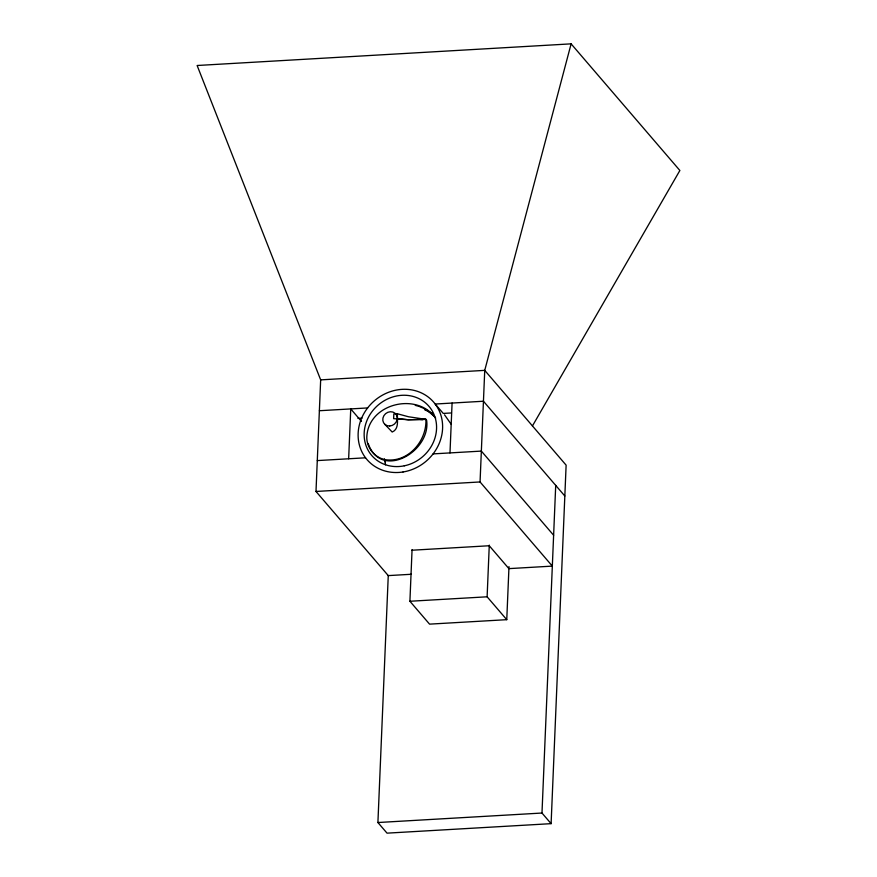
<?xml version="1.0" encoding="UTF-8"?>
<svg xmlns="http://www.w3.org/2000/svg" width="877" height="877" viewBox="0 0 877 877"><rect width="100%" height="100%" fill="white"/><g stroke="black" fill="none" stroke-linecap="round" stroke-linejoin="round"><path stroke-width="1.32" d="M411.335 574.271L388.259 575.608L315.994 491.46L320.664 379.873L197.128 65.501L571.113 43.85L679.872 170.489L532.449 425.926M348.651 458.781L350.745 408.923L361.445 421.388M320.664 379.873L484.74 370.368L566.125 465.15L551.107 823.656L387.031 833.15L377.91 822.527L388.27 575.433M384.685 424.194L392.183 432.032C399.397 428.985 397.051 419.94 397.445 413.78L393.828 413.988L393.63 418.658L408.375 419.754L425.904 419.359L426.606 420.182C431.309 451.37 381.035 480.739 368.187 443.488M508.989 566.619L506.763 619.677L429.555 624.139L409.91 601.26L412.069 549.572M449.989 452.916L452.083 403.047M412.047 550.219L489.256 545.746L508.901 568.625L552.335 566.114L480.059 481.955L484.74 370.368L571.113 43.85M506.763 619.677L487.119 596.798L489.278 545.11M551.107 823.656L541.986 813.034L555.711 485.387M397.445 413.78L408.507 416.761L425.904 419.359C426.913 439.761 409.921 460.984 388.61 459.997C375.882 459.789 365.424 447.687 366.937 435.069C370.061 402.992 417.573 392.074 435.65 418.165M319.371 410.732L367.627 407.937M357.926 418.362L362.026 418.132M451.458 412.946L443.258 413.429L435.189 404.034L483.446 401.238L564.832 496.009M317.288 460.589L365.545 457.805M433.095 453.891L481.352 451.096L553.628 535.244M315.994 491.46L480.059 481.955M409.91 601.26L487.119 596.798M377.91 822.527L541.986 813.034M425.904 419.359L408.2 419.754L397.259 418.45M420.017 419.392L422.648 419.71M415.249 405.349L418.658 406.27M424.676 409.767L433.172 413.692M419.732 406.72L422.988 408.035M423.997 408.605L426.025 409.745M427.044 410.315L434.148 416.29M444.551 414.821L451.184 424.249M385.54 464.799L384.422 458.846M385.124 459.658L385.431 462.091M403.047 471.979A44.003 39.772 -40.7 0 0 435.551 404.516A44.003 39.772 -40.7 0 0 362.497 416.246A44.003 39.772 -40.7 0 0 403.047 471.979M404.286 465.819A37.722 34.082 -40.7 0 0 429.587 407.071A37.722 34.082 -40.7 0 0 367.222 419.853A37.722 34.082 -40.7 0 0 404.286 465.819M389.717 425.992A7.542 6.819 -40.7 0 0 396.437 414.942A7.542 6.819 -40.7 0 0 383.896 415.665A7.542 6.819 -40.7 0 0 389.717 425.992"/></g></svg>
